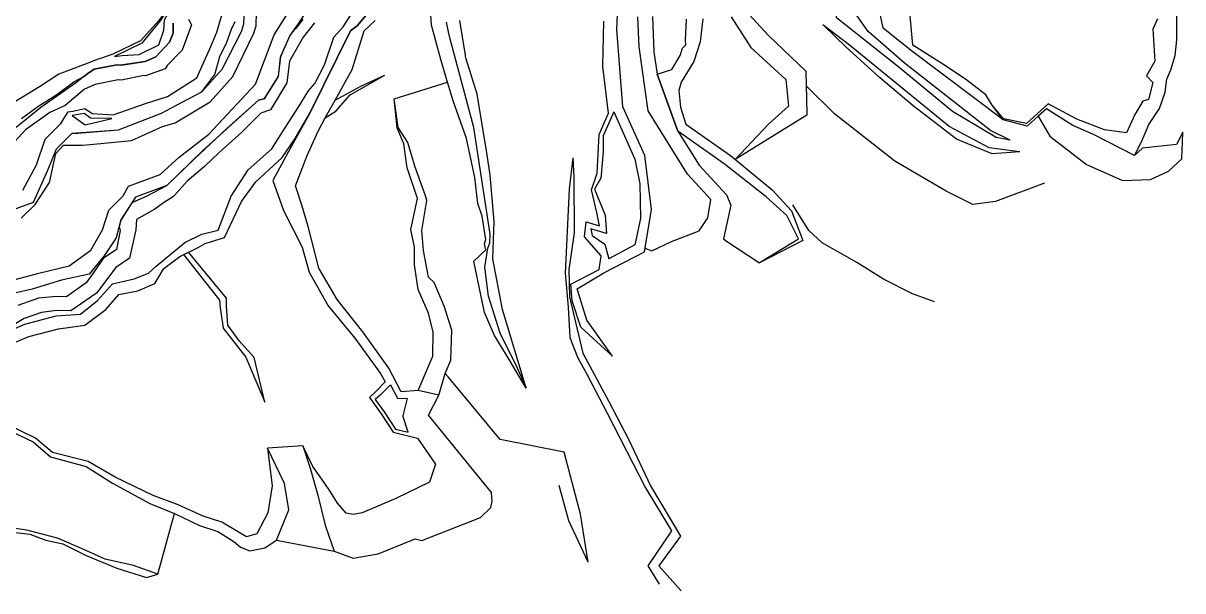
# Model space of a CAD drawing. Extents: x 102606 to 105048, y 81391 to 83586.
# Drawn here: x 104547.4 to 105022, y 81390.7 to 81623.1 of the extents above; entities that cross this region are included whole.
import ezdxf

# ---------------------------------------------------------------- set-up
doc = ezdxf.new("R2010")
doc.units = 0

msp = doc.modelspace()

# ---------------------------------------------------------------- linework, layer by layer
at = {"color": 40}
for points in [[(104612.853676, 81640.366076, 0), (104609.173904, 81632.98006, 0), (104603.48006, 81623.998204, 0), (104596.014796, 81614.954932, 0), (104584.816426, 81609.44293, 0), (104587.89437, 81609.856543, 0), (104594.905717, 81610.217353, 0), (104602.978517, 81614.220392, 0), (104605.025836, 81620.173773, 0), (104605.274531, 81624.463555, 0), (104606.615662, 81626.947311, 0), (104608.286053, 81629.77721, 0), (104611.891952, 81635.197715, 0), (104616.023651, 81645.142082, 0), (104622.658121, 81653.70258, 0), (104628.433132, 81666.362208, 0), (104632.029803, 81676.575115, 0), (104636.164387, 81689.067646, 0)], [(104788.57, 81486.75, 0), (104778.035297, 81501.469175, 0), (104774.191216, 81514.372187, 0), (104784.981794, 81520.918522, 0), (104801.639842, 81529.474049, 0), (104804.508685, 81546.77258, 0), (104801.77544, 81568.916751, 0), (104792.820627, 81588.754673, 0), (104790.308727, 81620.508075, 0), (104791.48, 81645.41, 0)], [(104612.853676, 81640.366076, 0), (104609.007985, 81633.079188, 0), (104603.105084, 81624.291183, 0), (104595.407266, 81615.775984, 0), (104584.042022, 81610.449123, 0)], [(104666.63, 81623.27, 0), (104662.006375, 81617.400895, 0), (104656.448098, 81607.453277, 0), (104655.359419, 81598.647448, 0), (104648.594549, 81587.604892, 0), (104644.602068, 81586.205467, 0), (104636.88, 81578.5, 0), (104627.68, 81570.17, 0), (104621.65, 81564.45, 0), (104614.48, 81558.42, 0), (104608.951105, 81552.15268, 0), (104604.806971, 81549.460334, 0), (104601.285886, 81546.940462, 0), (104593.725356, 81542.676571, 0), (104593.459358, 81538.458697, 0), (104590.871355, 81526.819664, 0), (104585.32333, 81523.069809, 0), (104577.427054, 81512.537286, 0), (104566.872768, 81505.264487, 0), (104561.187181, 81505.405521, 0), (104554.931302, 81504.586924, 0), (104547.788367, 81502.160611, 0), (104540.515966, 81497.727028, 0)], [(104661.797787, 81624.736772, 0), (104659.110807, 81621.093228, 0), (104657.201587, 81618.99639, 0), (104656.485206, 81617.980458, 0), (104652.571208, 81608.961652, 0), (104651.70897, 81601.19769, 0), (104646.0182, 81592.053469, 0), (104643.776382, 81591.535871, 0), (104620.840854, 81570.831973, 0), (104606.066196, 81556.477339, 0), (104597.751723, 81552.147866, 0), (104591.896004, 81549.544702, 0), (104587.346336, 81542.483679, 0), (104586.646918, 81539.79053, 0), (104587.111213, 81538.149888, 0), (104585.638616, 81530.345122, 0), (104580.086968, 81526.774705, 0), (104577.02964, 81522.154093, 0), (104573.145476, 81516.796966, 0), (104565.192731, 81510.968417, 0), (104561.076182, 81511.213991, 0), (104553.629265, 81510.483354, 0), (104545.154186, 81507.515307, 0)], [(104546.653829, 81584.031494, 0), (104553.412821, 81588.908939, 0), (104561.132515, 81593.822859, 0), (104568.142908, 81599.090034, 0), (104572.20298, 81601.214958, 0), (104573.846304, 81602.51178, 0), (104576.463935, 81604.183959, 0), (104585.802988, 81606.042594, 0), (104587.169393, 81605.872224, 0), (104588.484505, 81606.063496, 0), (104597.279861, 81607.342713, 0), (104601.648793, 81609.259715, 0), (104607.314487, 81615.303715, 0), (104608.73, 81619.003, 0), (104608.854, 81623.117, 0)], [(104788.57, 81486.75, 0), (104775.64, 81498.59, 0), (104772.1, 81509.42, 0), (104771.48, 81516.16, 0), (104783.11, 81522.19, 0), (104783.91, 81527.8, 0), (104777.17, 81535.66, 0), (104777.76, 81541.76, 0), (104783.32, 81540.1, 0), (104782.11, 81545.59, 0), (104780.53, 81552.53, 0), (104779.987768, 81554.865958, 0), (104782.321113, 81561.639055, 0), (104783.091511, 81577.490952, 0), (104786.917624, 81586.233332, 0), (104784.568596, 81605.39903, 0), (104785.047979, 81623.909227, 0)], [(104584.042022, 81610.449123, 0), (104579.116712, 81608.635489, 0), (104578.140808, 81608.276134, 0), (104572.042163, 81606.030446, 0), (104562.057558, 81602.168718, 0), (104554.063736, 81596.947761, 0), (104541.792004, 81589.443711, 0), (104534.606597, 81580.653132, 0)], [(104789.095684, 81586.802809, 0), (104784.744553, 81576.907481, 0), (104784.735151, 81570.452451, 0), (104783.78, 81559.57, 0), (104781.26, 81555.1, 0), (104785.52, 81544.49, 0), (104786.14, 81536.92, 0), (104779.76, 81538.82, 0), (104780.32, 81536.16, 0), (104785.5, 81532.62, 0), (104787.13, 81526.63, 0)], [(104789.095684, 81586.802809, 0), (104797.746061, 81567.415384, 0), (104799.778325, 81557.32269, 0), (104800, 81543.107648, 0), (104797.754522, 81532.305221, 0), (104787.13, 81526.63, 0)]]:
    msp.add_polyline3d(points, dxfattribs=at)
at = {"color": 3}
for points in [[(105021.986, 81578.481, 0), (105019.427, 81573.358, 0), (105005.510297, 81571.887554, 0), (105002.262762, 81568.886712, 0), (105002.262762, 81568.886712, 0), (105005.059702, 81574.51368, 0), (105008.037671, 81581.565875, 0), (105012.473417, 81588.171025, 0), (105014.780839, 81594.776019, 0), (105015.500165, 81600.211029, 0), (105017.096422, 81603.951314, 0), (105018.855533, 81609.792503, 0), (105019.568874, 81616.307871, 0), (105019.536396, 81624.063578, 0), (105019.513594, 81627.891444, 0), (105019.37658, 81632.204195, 0), (105013.634419, 81641.247331, 0), (105008.242336, 81654.091972, 0), (105003.56321, 81657.41478, 0)], [(104535.085518, 81494.232961, 0), (104548.02941, 81499.835717, 0), (104560.90817, 81503.278102, 0), (104570.820699, 81503.97825, 0), (104577.815885, 81509.505117, 0), (104583.896799, 81516.346476, 0), (104592.777931, 81518.423971, 0), (104598.676146, 81520.72001, 0), (104601.812248, 81523.654266, 0), (104613.616105, 81533.325593, 0), (104620.514349, 81536.696639, 0), (104627.229218, 81538.274449, 0), (104632.524993, 81552.236037, 0), (104639.461988, 81563.011075, 0), (104649.151379, 81571.661935, 0), (104653.802767, 81579.020367, 0), (104660.248022, 81589.001454, 0), (104663.888307, 81594.983939, 0), (104664.904375, 81596.141574, 0), (104666.740701, 81598.335305, 0), (104670.687525, 81605.998219, 0), (104674.604716, 81617.364648, 0), (104678.306873, 81621.573847, 0), (104683.772633, 81629.982709, 0)], [(104536.310636, 81489.237518, 0), (104549.780331, 81494.80354, 0), (104561.796004, 81497.974056, 0), (104572.582696, 81499.429941, 0), (104581.214449, 81505.903685, 0), (104586.493656, 81511.984485, 0), (104594.287408, 81513.553035, 0), (104601.315813, 81516.525481, 0), (104604.932367, 81522.696769, 0), (104611.49, 81527.6, 0), (104619.044061, 81531.235392, 0), (104621.882265, 81532.862178, 0), (104629.809387, 81535.329782, 0), (104636.774979, 81550.091738, 0), (104642.665266, 81558.166035, 0), (104653.460076, 81568.01186, 0), (104658.730356, 81575.872078, 0), (104664.714539, 81586.287552, 0), (104681.340209, 81619.872523, 0), (104684.11, 81621.94, 0), (104689.77, 81628.76, 0)], [(104615.08263, 81624.699698, 0), (104616.299412, 81622.401636, 0), (104612.488841, 81612.034968, 0), (104606.28898, 81605.699571, 0), (104605.497974, 81604.362763, 0), (104597.446773, 81601.49406, 0), (104596.773326, 81601.691525, 0), (104587.605037, 81599.798502, 0), (104586.21663, 81599.882473, 0), (104576.80499, 81598.028448, 0), (104572.506907, 81596.084597, 0), (104564.603953, 81589.356854, 0), (104558.310866, 81586.45729, 0), (104548.41111, 81579.446886, 0), (104541.084833, 81571.538724, 0)], [(104608.854, 81623.117, 0), (104608.73, 81619.003, 0), (104607.314487, 81615.303715, 0), (104601.648793, 81609.259715, 0), (104597.279861, 81607.342713, 0), (104587.169393, 81605.872224, 0), (104585.802988, 81606.042594, 0), (104576.463935, 81604.183959, 0), (104573.846304, 81602.51178, 0), (104568.77714, 81598.511469, 0), (104554.571774, 81588.545609, 0), (104544.547825, 81580.398464, 0)], [(104801.876818, 81530.902377, 0), (104804.71051, 81529.797892, 0), (104812.75945, 81533.720931, 0), (104824.111338, 81538.09874, 0), (104827.59693, 81543.42688, 0), (104828.88804, 81550.926042, 0), (104819.262426, 81561.204193, 0), (104803.134956, 81587.184644, 0), (104799.436768, 81613.336326, 0), (104799.008183, 81625.644401, 0)], [(104805.004549, 81625.853203, 0), (104805.510303, 81611.328977, 0), (104806.931917, 81602.129965, 0), (104815.335364, 81578.906984, 0), (104824.047277, 81564.872579, 0), (104835.307405, 81552.849109, 0), (104837.016508, 81548.520396, 0), (104834.02509, 81534.744461, 0), (104835.204767, 81533.771315, 0), (104848.724238, 81524.974254, 0)], [(105011.578122, 81624.846358, 0), (105009.764513, 81620.596523, 0), (105010.500649, 81607.458547, 0), (105007.190871, 81601.517294, 0), (105009.770468, 81598.749691, 0), (105008.004474, 81591.856731, 0), (105005.566078, 81591.173722, 0), (105002.318557, 81585.733216, 0), (104998.966294, 81578.180527, 0), (104989.946501, 81579.437972, 0), (104978.586819, 81583.72138, 0), (104966.904, 81590.082, 0), (104957.988522, 81581.970333, 0), (104948.543, 81583.884, 0), (104943.931, 81589.459, 0)], [(105002.262762, 81568.886712, 0), (104985.72523, 81577.36199, 0), (104976.922536, 81581.180967, 0), (104966.135003, 81588.030369, 0), (104962.846236, 81585.038114, 0), (104958.286649, 81580.889615, 0), (104948.503164, 81583.542402, 0), (104943.931, 81589.459, 0)], [(104962.846236, 81585.038114, 0), (104967.57, 81576.8, 0), (104982.62, 81565.18, 0), (104996.698905, 81558.956131, 0), (104997.4104, 81558.6416, 0), (105008.7686, 81559.0909, 0), (105016.1443, 81562.5463, 0), (105021.5372, 81567.4747, 0), (105021.9723, 81578.1439, 0)]]:
    msp.add_polyline3d(points, dxfattribs=at)
at = {"color": 32}
for points in [[(104943.931, 81589.459, 0), (104941.3124, 81593.7154, 0), (104933.06, 81600.16, 0), (104923.8051, 81606.2422, 0), (104911.55, 81614.09, 0), (104909.35, 81638.34, 0), (104908.3407, 81639.989, 0)], [(104665.705451, 81631.538828, 0), (104659.846703, 81622.679297, 0), (104656.485206, 81617.980458, 0), (104652.720053, 81609.433128, 0), (104651.807487, 81601.426687, 0), (104645.84071, 81592.015607, 0), (104643.594394, 81591.453752, 0), (104630.818472, 81580.005946, 0), (104617.480971, 81567.574893, 0), (104606.24754, 81556.600926, 0), (104593.414908, 81551.898033, 0), (104591.896004, 81549.544702, 0), (104587.351525, 81542.50366, 0), (104585.441622, 81535.149467, 0), (104580.604276, 81527.756565, 0), (104574.467677, 81520.365764, 0), (104563.158116, 81517.884247, 0), (104551.062745, 81514.142263, 0), (104539.673633, 81511.625253, 0)], [(104951.36, 81575.17, 0), (104945.64, 81576.28, 0), (104927.73, 81586.9, 0), (104905.97, 81604.9, 0), (104880.2615, 81625.2269, 0), (104880.16, 81630.08, 0)], [(104951.36, 81575.17, 0), (104943.32, 81579.16, 0), (104907.94, 81606.87, 0), (104893.21, 81619.62, 0), (104886.98, 81628.48, 0), (104880.7364, 81629.9448, 0)], [(104948.503164, 81583.542402, 0), (104910.36, 81612.15, 0), (104899.3567, 81621.0114, 0), (104897.3236, 81630.6632, 0)], [(104544.165811, 81518.161738, 0), (104553.787415, 81520.663615, 0), (104566.293092, 81523.715343, 0), (104575.034737, 81530.08336, 0), (104579.935695, 81538.51765, 0), (104582.450052, 81546.480648, 0), (104588.333004, 81552.374726, 0), (104590.53398, 81556.342375, 0), (104603.52227, 81561.084883, 0), (104611.232275, 81568.155244, 0), (104623.442716, 81577.649529, 0), (104642.418941, 81598.124276, 0), (104650.061899, 81618.285308, 0), (104654.979306, 81626.051766, 0)], [(104753.426116, 81473.599203, 0), (104749.474711, 81482.353052, 0), (104742.606791, 81496.095655, 0), (104737.902737, 81511.344296, 0), (104736.303358, 81523.20435, 0), (104737.620493, 81531.016925, 0), (104738.373142, 81533.087728, 0), (104738.467223, 81536.66457, 0), (104731.881547, 81580.339689, 0), (104721.867887, 81617.579015, 0), (104720.643863, 81623.42956, 0)], [(104753.3, 81473.67, 0), (104743.507383, 81505.863453, 0), (104739.646114, 81526.52501, 0), (104740.21479, 81541.924079, 0), (104738.508762, 81560.887748, 0), (104737.190161, 81569.943753, 0), (104733.261425, 81593.944046, 0), (104728.564314, 81608.883348, 0), (104728.417702, 81609.36655, 0), (104728.439079, 81609.933477, 0), (104726.125912, 81624.157496, 0)], [(104955.25, 81570.45, 0), (104942.79, 81572.05, 0), (104926.39, 81580.83, 0), (104885.58, 81614.07, 0), (104874.71, 81622.43, 0)], [(104955.25, 81570.45, 0), (104943.92, 81569.62, 0), (104929.41, 81575.53, 0), (104911.59, 81589.17, 0), (104897.78, 81600.97, 0), (104884.1243, 81613.3622, 0), (104875.1745, 81621.9826, 0)], [(104772.41, 81567.97, 0), (104770.83, 81555.07, 0), (104769.26, 81520.69, 0), (104770.45, 81506.83, 0), (104771.06, 81494.37, 0), (104774.265681, 81486.366066, 0), (104778.055965, 81479.315639, 0), (104786.457846, 81463.426159, 0), (104802.032405, 81432.855704, 0), (104812.777685, 81415.225411, 0), (104802.983388, 81400.864329, 0), (104807.73752, 81393.329862, 0)], [(104772.41, 81567.97, 0), (104772.72, 81560.07, 0), (104772.85, 81537.2, 0), (104770.662034, 81522.260878, 0), (104770.989593, 81511.09169, 0), (104776.49, 81487.99, 0), (104787.14, 81468.12, 0), (104795.27, 81452.49, 0), (104804.15, 81433.65, 0), (104816.39, 81413.06, 0), (104807.57, 81400.9, 0), (104816.65, 81390.67, 0)]]:
    msp.add_polyline3d(points, dxfattribs=at)
at = {"color": 6}
for points in [[(104540.460838, 81545.644801, 0), (104551.638004, 81549.779041, 0), (104557.513543, 81562.89177, 0), (104561.079122, 81571.689699, 0), (104567.458865, 81578.052312, 0), (104586.455727, 81579.462146, 0), (104604.067399, 81586.239201, 0), (104612.265746, 81590.552097, 0), (104620.576717, 81594.924241, 0), (104628.865968, 81604.221499, 0), (104636.751495, 81619.655041, 0), (104637.708108, 81622.753029, 0), (104638.076051, 81631.20627, 0)], [(104709.02, 81472.63, 0), (104715.033683, 81486.692848, 0), (104715.240825, 81496.55935, 0), (104713.275084, 81504.389286, 0), (104709.065084, 81514.049286, 0), (104707.579446, 81524.082599, 0), (104707.54, 81531.35, 0), (104706.087011, 81538.53706, 0), (104708.749285, 81551.294418, 0), (104704.607513, 81563.799191, 0), (104703.201459, 81573.721919, 0), (104700.43907, 81580.164095, 0), (104699.19, 81592.04, 0), (104721.028763, 81598.971265, 0), (104718.27105, 81608.232812, 0), (104714.502115, 81622.242107, 0), (104713.856682, 81632.341763, 0)], [(104546.6, 81543.2, 0), (104552.34, 81548.84, 0), (104558.14, 81557.86, 0), (104560.82, 81569.7, 0), (104563.86403, 81573.157939, 0), (104571.704448, 81573.185497, 0), (104579.232036, 81573.751015, 0), (104591.696536, 81575.083295, 0), (104604.433091, 81580.808358, 0), (104609.557317, 81582.260791, 0), (104623.94267, 81590.864767, 0), (104633.145305, 81601.292275, 0), (104641.86274, 81618.932421, 0), (104642.72, 81622, 0), (104642.93, 81627.5, 0)], [(104843.1851, 81628.0713, 0), (104849.0152, 81621.7277, 0), (104852.4725, 81618.0009, 0), (104867.7311, 81603.4724, 0), (104867.8618, 81597.4465, 0), (104867.9702, 81592.455, 0), (104868.1233, 81585.3976, 0), (104838.772157, 81567.288543, 0)], [(104753.426116, 81473.599203, 0), (104749.474711, 81482.353052, 0), (104742.606791, 81496.095655, 0), (104737.902737, 81511.344296, 0), (104736.303358, 81523.20435, 0), (104737.620493, 81531.016925, 0), (104738.373142, 81533.087728, 0), (104738.467223, 81536.66457, 0), (104731.881547, 81580.339689, 0), (104721.867887, 81617.579015, 0), (104720.643863, 81623.42956, 0)], [(104837.1481, 81625.6978, 0), (104845.198623, 81613.170077, 0), (104859.498893, 81600, 0), (104860.567295, 81589.04, 0), (104852.381972, 81581.780615, 0), (104838.772157, 81567.288543, 0)], [(104671.039033, 81584.259324, 0), (104675.38, 81587.04, 0), (104681.20928, 81593.672769, 0), (104695.4, 81601.79, 0)], [(104675.026242, 81591.525416, 0), (104685.54577, 81597.273757, 0), (104695.4, 81601.79, 0)], [(104753.3, 81473.67, 0), (104746.275463, 81485.353791, 0), (104740.254865, 81495.180296, 0), (104736.188743, 81504.648805, 0), (104731.816621, 81525.683483, 0), (104736.7, 81530.27, 0), (104736.269416, 81532.793507, 0), (104736.79, 81534.52, 0), (104735.19, 81544.02, 0), (104733.436891, 81549.253999, 0), (104732.211748, 81559.891825, 0), (104728.885198, 81575.821078, 0), (104723.325267, 81591.258652, 0), (104721.03493, 81598.950556, 0)], [(104965.3426, 81557.6086, 0), (104945.28, 81550.06, 0), (104936.01, 81548.78, 0), (104925.09, 81554.3, 0), (104904.12, 81566.51, 0), (104879.46, 81585.92, 0), (104867.8618, 81597.4465, 0)], [(104717.53, 81470.82, 0), (104720.086105, 81479.595089, 0), (104722.493854, 81485.082922, 0), (104722.863803, 81497.420493, 0), (104719.677642, 81507.179635, 0), (104715.612269, 81516.902666, 0), (104713.246961, 81519.060759, 0), (104711.262509, 81530.068021, 0), (104710.507611, 81538.164582, 0), (104712.565429, 81550.498044, 0), (104712.126407, 81552.412972, 0), (104707.715798, 81564.527969, 0), (104704.82522, 81574.176422, 0), (104700.938897, 81580.378419, 0), (104699.19, 81592.04, 0)], [(104778.67, 81402.38, 0), (104775.48, 81422.01, 0), (104768.86, 81447.43, 0), (104742.586866, 81452.683673, 0), (104721.271424, 81478.293301, 0), (104720.086105, 81479.595089, 0)], [(104778.67, 81402.38, 0), (104770.7, 81419.32, 0), (104766.71, 81433.77, 0)]]:
    msp.add_polyline3d(points, dxfattribs=at)
at = {"color": 5}
for points in [[(104689.77, 81628.76, 0), (104684.11, 81621.94, 0), (104681.340209, 81619.872523, 0), (104664.714539, 81586.287552, 0), (104655.875602, 81570.328011, 0), (104649.599225, 81558.69574, 0), (104653.99342, 81546.342765, 0), (104661.549146, 81531.35971, 0), (104664.509973, 81521.176283, 0), (104672.225827, 81507.390957, 0), (104683.139892, 81494.152351, 0), (104693.57898, 81479.684402, 0), (104695.527305, 81476.22558, 0), (104691.858069, 81472.42333, 0), (104689.192153, 81469.781394, 0), (104693.868614, 81463.06269, 0), (104698.848032, 81455.575256, 0), (104708.749505, 81453.202259, 0), (104716.16746, 81442.51259, 0), (104713.674069, 81435.150525, 0), (104699.858818, 81428.529391, 0), (104686.169633, 81422.620464, 0), (104682.509818, 81421.885935, 0), (104679.624506, 81422.493068, 0), (104676.085973, 81426.584757, 0), (104673.239275, 81431.243143, 0), (104670.570421, 81434.95667, 0), (104666.007395, 81441.616225, 0), (104661.81997, 81449.997303, 0), (104647.376677, 81449.085317, 0), (104649.364833, 81433.71321, 0), (104647.513538, 81422.553318, 0), (104642.964717, 81413.934677, 0), (104638.790769, 81412.749023, 0), (104635.833511, 81414.488195, 0), (104628.76662, 81418.750446, 0), (104621.042842, 81421.210465, 0), (104610.826679, 81425.861203, 0), (104600.601225, 81429.680202, 0), (104585.074179, 81437.178325, 0), (104574.038004, 81443.650039, 0), (104559.475087, 81447.323587, 0), (104552.477883, 81453.173755, 0), (104541.302719, 81458.564815, 0)], [(104547.266735, 81554.743734, 0), (104552.877538, 81565.046548, 0), (104556.431153, 81575.642888, 0), (104562.858749, 81582.050977, 0), (104565.86404, 81586.712245, 0), (104567.687725, 81587.069954, 0), (104572.69142, 81588.079048, 0), (104575.611607, 81586.095664, 0), (104584.282172, 81585.497094, 0), (104597.515877, 81590.206642, 0), (104606.495137, 81593.105497, 0), (104618.515137, 81600.662167, 0), (104621.189425, 81606.790968, 0), (104623.77888, 81612.564376, 0), (104626.600133, 81619.413365, 0), (104629.256788, 81628.29609, 0)], [(104499.265159, 81419.806201, 0), (104550.139062, 81413.83356, 0), (104556.661843, 81411.397831, 0), (104563.631099, 81409.838909, 0), (104573.182723, 81405.075111, 0), (104585.724539, 81399.944408, 0), (104597.905072, 81396.172234, 0), (104602.516466, 81397.488798, 0), (104609.383881, 81422.374216, 0), (104619.569665, 81417.387003, 0), (104627.056706, 81414.977642, 0), (104633.646181, 81410.815661, 0), (104636.279, 81408.497, 0), (104640.121768, 81407.087215, 0), (104646.280237, 81408.252599, 0), (104651.102591, 81411.415215, 0), (104674.630684, 81406.960589, 0), (104682.451045, 81404.001659, 0), (104692.62, 81405.78, 0), (104707.78, 81412, 0), (104710.52, 81411.33, 0), (104734.62, 81420.74, 0), (104738.835355, 81424.731586, 0), (104739.357517, 81427.313037, 0), (104739.09, 81430.93, 0), (104713.34, 81462.58, 0), (104717.53, 81470.82, 0), (104709.02, 81472.63, 0), (104702.06, 81472.14, 0), (104697, 81481.78, 0), (104686.47, 81496.66, 0), (104675.88, 81509.89, 0), (104668.42, 81522.78, 0), (104664.01, 81539.78, 0), (104661.55, 81548.14, 0), (104658.84, 81556.43, 0), (104663.61, 81568.89, 0), (104668.089792, 81578.884773, 0), (104671.039033, 81584.259324, 0), (104675.026242, 81591.525416, 0), (104682.085234, 81604.08282, 0), (104686.911892, 81619.873911, 0), (104691.414511, 81624.127769, 0)], [(104540.460838, 81545.644801, 0), (104551.638004, 81549.779041, 0), (104557.513543, 81562.89177, 0), (104561.079122, 81571.689699, 0), (104567.458865, 81578.052312, 0), (104569.792377, 81578.106735, 0), (104586.455727, 81579.462146, 0), (104604.067399, 81586.239201, 0), (104612.265746, 81590.552097, 0), (104620.576717, 81594.924241, 0), (104625.85, 81602.12, 0), (104627.911814, 81609.398326, 0), (104630.752095, 81615.229029, 0), (104632.698072, 81620.596679, 0), (104634.154, 81623.81, 0)], [(104849.0256, 81525.1588, 0), (104864.7372, 81534.7772, 0), (104859.8743, 81544.3895, 0), (104851.429421, 81551.93997, 0), (104834.349349, 81565.501487, 0), (104815.335364, 81578.906984, 0), (104806.931917, 81602.129965, 0), (104812.825811, 81604.097846, 0), (104816.337947, 81609.895453, 0), (104817.298004, 81612.816916, 0), (104818.662038, 81614.186814, 0), (104818.403569, 81616.181164, 0), (104818.869599, 81624.768366, 0)], [(104825.488798, 81624.865097, 0), (104824.478097, 81615.447354, 0), (104821.824375, 81607.372051, 0), (104816.727965, 81598.959228, 0), (104815.71877, 81595.549534, 0), (104816.436085, 81588.634082, 0), (104818.654319, 81581.664735, 0), (104836.868, 81568.8646, 0), (104853.8765, 81554.7869, 0), (104861.8893, 81546.1876, 0), (104866.4617, 81534.1481, 0), (104848.7242, 81524.9743, 0)], [(104583.739075, 81584.049785, 0), (104574.970722, 81584.241413, 0), (104572.319981, 81586.118337, 0), (104569.128957, 81585.546988, 0), (104567.493841, 81585.249569, 0)], [(104567.493841, 81585.249569, 0), (104572.766101, 81581.491439, 0), (104583.739075, 81584.049785, 0)], [(104920.36, 81508.92, 0), (104911.33, 81512.25, 0), (104899.47, 81518.33, 0), (104888.55, 81525.13, 0), (104874.42, 81533.2, 0), (104869, 81538.23, 0), (104862.42, 81548.64, 0)], [(104613.02025, 81528.336433, 0), (104627.765479, 81509.622809, 0), (104628.074011, 81506.611477, 0), (104629.298733, 81498.179266, 0), (104638.497449, 81486.27768, 0), (104646.36, 81467.93, 0)], [(104646.36, 81467.93, 0), (104641.995661, 81486.203065, 0), (104635.91, 81492.91, 0), (104631.16, 81499.37, 0), (104630.617357, 81507.359155, 0), (104630.563987, 81510.474815, 0), (104615.030728, 81529.303976, 0)], [(104697.715417, 81475.06545, 0), (104693.52842, 81470.789563, 0), (104691.454854, 81468.958591, 0), (104695.155129, 81463.938067, 0), (104699.736117, 81456.847066, 0), (104704.928523, 81455.571788, 0), (104702.763, 81462.2914, 0)], [(104697.715417, 81475.06545, 0), (104700.640539, 81469.593817, 0), (104704.514036, 81469.340081, 0), (104702.763, 81462.2914, 0)], [(104520.864189, 81469.617256, 0), (104522.871094, 81463.374746, 0), (104528.086567, 81461.377475, 0), (104540.6307, 81456.907367, 0), (104551.487861, 81451.639055, 0), (104558.527388, 81445.465858, 0), (104573.19894, 81441.601411, 0), (104583.981924, 81434.777585, 0), (104599.236367, 81426.484655, 0), (104609.383881, 81422.374216, 0)], [(104651.102591, 81411.415215, 0), (104656.170827, 81423.811552, 0), (104654.410171, 81434.558271, 0), (104647.376677, 81449.085317, 0)], [(104661.81997, 81449.997303, 0), (104664.85564, 81440.847745, 0), (104667.931001, 81429.832829, 0), (104671.02891, 81417.551967, 0), (104674.630684, 81406.960589, 0)], [(104602.516466, 81397.488798, 0), (104592.576367, 81401.015294, 0), (104581.004598, 81403.657013, 0), (104571.213564, 81407.963358, 0), (104561.423044, 81412.216649, 0), (104548.936858, 81415.492516, 0), (104508.835608, 81421.18885, 0)]]:
    msp.add_polyline3d(points, dxfattribs=at)

doc.saveas('drawing.dxf')
